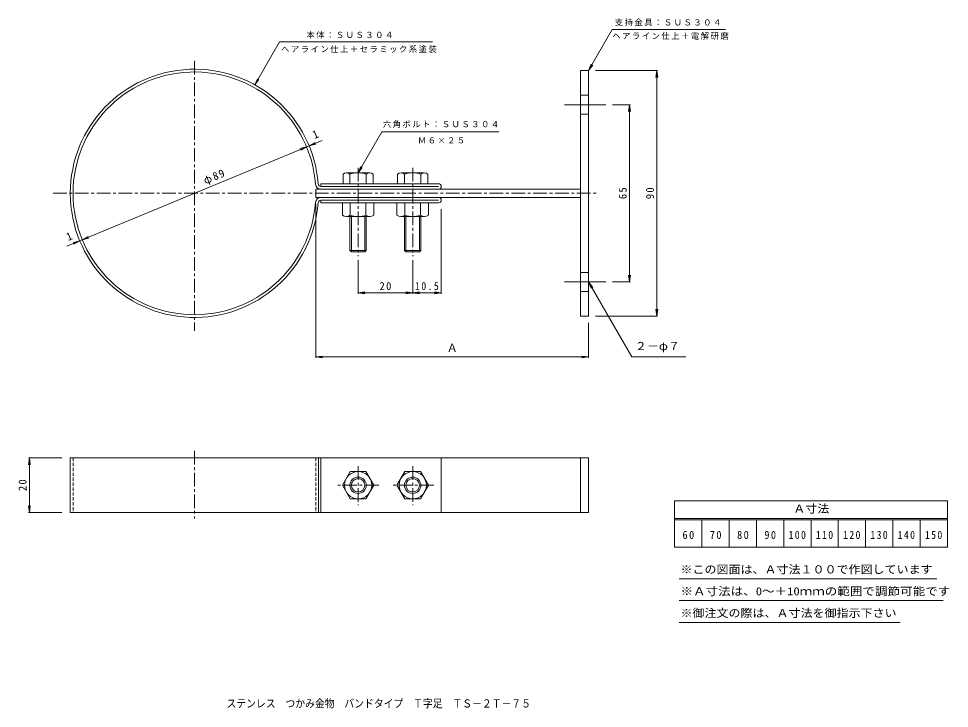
# Model space of a CAD drawing. Units: millimetres on the paper. Extents: x -161 to 180, y -136 to 117.
import ezdxf
from ezdxf.enums import TextEntityAlignment as Align

# ---------------------------------------------------------------- set-up
doc = ezdxf.new("R2010")
doc.units = ezdxf.units.MM
doc.linetypes.add('CHAIN1', pattern=[8, 5, -1, 1, -1])
doc.linetypes.add('DASHED1', pattern=[1.8, 1.2, -0.6])
for name, color, linetype, lineweight in [('0-0', 3, 'Continuous', 9), ('0-2', 4, 'Continuous', 9), ('0-4', 7, 'Continuous', 9), ('0-9', 2, 'Continuous', 9), ('0-E', 7, 'Continuous', 9)]:
    doc.layers.add(name, color=color, linetype=linetype, lineweight=lineweight)
doc.layers.add('F-5', color=2, linetype='Continuous')
doc.styles.add('ＭＳ ゴシック', font='')
doc.styles.get('ＭＳ ゴシック').set_extended_font_data('MS Gothic')

msp = doc.modelspace()

# ---------------------------------------------------------------- linework, layer by layer
at = {"layer": '0-0', "linetype": 'CHAIN1'}
for p, q in [((-96.581, 101.189), (-96.581, 2.192)), ((-148.378, 52.581), (51.526, 52.581)), ((-96.581, -41.852), (-96.581, -66.599))]:
    msp.add_line(p, q, dxfattribs=at)
at = {"layer": '0-0'}
for p, q in [((-50.213, 55.081), (-7.081, 55.081)), ((-50.213, 50.081), (-7.081, 50.081)), ((-142.081, -44.446), (-142.081, -64.446)), ((-142.081, -44.446), (-6.081, -44.446)), ((-51.081, -44.446), (-51.081, -64.446)), ((-50.216, -44.446), (-50.216, -64.446)), ((-6.081, -44.446), (-6.081, -64.446)), ((-142.081, -64.446), (-6.081, -64.446))]:
    msp.add_line(p, q, dxfattribs=at)
at = {"layer": '0-0', "linetype": 'DASHED1'}
for p, q in [((-141.081, -44.446), (-141.081, -64.446)), ((-52.081, -44.446), (-52.081, -64.446))]:
    msp.add_line(p, q, dxfattribs=at)
at = {"layer": '0-0'}
for points in [[(-50.216, 55.081), (-50.216, 56.081), (-7.081, 56.081)], [(-50.216, 50.081), (-50.216, 49.081), (-7.081, 49.081)]]:
    msp.add_lwpolyline(points, dxfattribs=at)
for centre, radius, start, end in [((-96.581, 52.581), 45.5, 4.41174, 355.68332), ((-96.581, 52.581), 44.5, 4.31668, 355.68332), ((-50.213, 56.081), 2, 184.3168, 270), ((-50.213, 56.081), 1, 184.31677, 270), ((-7.081, 55.081), 1, 270, 90), ((-50.213, 49.081), 2, 90, 175.6832), ((-50.213, 49.081), 1, 90, 175.68323), ((-7.081, 50.081), 1, 270, 90)]:
    msp.add_arc(centre, radius, start, end, dxfattribs=at)
at = {"layer": '0-2', "linetype": 'CHAIN1'}
for p, q in [((-36.581, 61.888), (-36.581, 29.572)), ((-16.581, 61.888), (-16.581, 29.572)), ((-36.581, -47.507), (-36.581, -61.721)), ((-16.581, -47.507), (-16.581, -61.721)), ((-29.043, -54.446), (-44.611, -54.446)), ((-8.781, -54.446), (-23.966, -54.446))]:
    msp.add_line(p, q, dxfattribs=at)
at = {"layer": '0-2'}
for p, q in [((-42.106, 59.601), (-42.106, 56.081)), ((-32.319, 60.081), (-40.844, 60.081)), ((-39.581, 59.601), (-39.581, 56.081)), ((-33.581, 59.601), (-33.581, 56.081)), ((-31.056, 59.601), (-31.056, 56.081)), ((-22.106, 59.601), (-22.106, 56.081)), ((-12.319, 60.081), (-20.844, 60.081)), ((-19.581, 59.601), (-19.581, 56.081)), ((-13.581, 59.601), (-13.581, 56.081)), ((-11.056, 59.601), (-11.056, 56.081)), ((-42.331, 44.572), (-42.331, 49.081)), ((-39.444, 44.572), (-39.444, 49.081)), ((-33.718, 44.572), (-33.718, 49.081)), ((-30.831, 44.572), (-30.831, 49.081)), ((-22.331, 44.572), (-22.331, 49.081)), ((-19.444, 44.572), (-19.444, 49.081)), ((-13.718, 44.572), (-13.718, 49.081)), ((-10.831, 44.572), (-10.831, 49.081)), ((-32.274, 44.081), (-40.888, 44.081)), ((-39.581, 44.081), (-39.581, 31.623)), ((-39.04, 44.081), (-39.04, 31.081)), ((-34.123, 44.081), (-34.123, 31.081)), ((-33.581, 44.081), (-33.581, 31.623)), ((-12.274, 44.081), (-20.888, 44.081)), ((-19.581, 44.081), (-19.581, 31.623)), ((-19.04, 44.081), (-19.04, 31.081)), ((-14.123, 44.081), (-14.123, 31.081)), ((-13.581, 44.081), (-13.581, 31.623)), ((-42.331, -54.446), (-39.444, -49.446)), ((-39.444, -49.446), (-33.718, -49.446)), ((-30.831, -54.446), (-33.718, -49.446)), ((-22.331, -54.446), (-19.444, -49.446)), ((-19.444, -49.446), (-13.718, -49.446)), ((-10.831, -54.446), (-13.718, -49.446)), ((-30.831, -54.446), (-33.718, -59.446)), ((-10.831, -54.446), (-13.718, -59.446))]:
    msp.add_line(p, q, dxfattribs=at)
for points in [[(-34.123, 31.081), (-33.581, 31.623), (-39.581, 31.623), (-39.04, 31.081)], [(-14.123, 31.081), (-13.581, 31.623), (-19.581, 31.623), (-19.04, 31.081)]]:
    msp.add_lwpolyline(points, close=True, dxfattribs=at)
for points in [[(-42.331, -54.446), (-39.444, -59.446), (-33.718, -59.446)], [(-22.331, -54.446), (-19.444, -59.446), (-13.718, -59.446)]]:
    msp.add_lwpolyline(points, dxfattribs=at)
for centre, radius in [((-36.558, -54.446), 5), ((-16.558, -54.446), 5), ((-36.581, -54.446), 3), ((-36.581, -54.446), 2.458), ((-16.581, -54.446), 3), ((-16.581, -54.446), 2.458)]:
    msp.add_circle(centre, radius, dxfattribs=at)
for centre, radius, start, end in [((-40.844, 58.181), 1.9, 48.35789, 131.64212), ((-36.581, 50.468), 9.613, 71.81625, 108.18375), ((-32.319, 58.181), 1.9, 48.35788, 131.64211), ((-20.844, 58.181), 1.9, 48.35789, 131.64212), ((-16.581, 50.468), 9.613, 71.81625, 108.18375), ((-12.319, 58.181), 1.9, 48.35788, 131.64211), ((-40.888, 46.449), 2.368, 232.44278, 307.55722), ((-36.581, 52.679), 8.598, 250.548, 289.452), ((-32.274, 46.449), 2.368, 232.44278, 307.55722), ((-20.888, 46.449), 2.368, 232.44278, 307.55722), ((-16.581, 52.679), 8.598, 250.548, 289.452), ((-12.274, 46.449), 2.368, 232.44278, 307.55722)]:
    msp.add_arc(centre, radius, start, end, dxfattribs=at)
at = {"layer": '0-4'}
for p, q in [((50.419, 97.581), (73.219, 97.581)), ((72.919, 97.581), (72.593, 95.102)), ((72.919, 7.581), (72.919, 97.581)), ((72.919, 97.581), (73.245, 95.102)), ((56.674, 85.081), (63.219, 85.081)), ((62.919, 85.081), (62.593, 82.602)), ((62.919, 20.081), (62.919, 85.081)), ((62.919, 85.081), (63.245, 82.602)), ((-49.717, 71.993), (-143.348, 33.21)), ((-55.468, 69.61), (-57.883, 68.963)), ((-55.468, 69.61), (-57.634, 68.361)), ((-54.545, 69.993), (-52.379, 71.243)), ((-54.545, 69.993), (-52.13, 70.64)), ((-52.081, 48.581), (-52.081, -7.719)), ((-6.081, 46.752), (-6.081, 15.781)), ((-138.618, 35.169), (-141.032, 34.522)), ((-138.618, 35.169), (-140.783, 33.919)), ((-137.694, 35.552), (-135.529, 36.802)), ((-137.694, 35.552), (-135.279, 36.199)), ((-36.581, 28.031), (-36.581, 15.781)), ((-16.581, 28.031), (-16.581, 15.781)), ((62.919, 20.081), (62.593, 22.56)), ((62.919, 20.081), (63.245, 22.56)), ((47.919, 20.081), (49.441, 18.098)), ((47.919, 20.081), (48.876, 17.771)), ((56.674, 20.081), (63.219, 20.081)), ((-36.581, 16.081), (-34.103, 16.407)), ((-36.581, 16.081), (-6.081, 16.081)), ((-36.581, 16.081), (-34.103, 15.755)), ((-14.102, 15.755), (-19.06, 16.407)), ((-14.102, 16.407), (-19.06, 15.755)), ((-6.081, 16.081), (-8.56, 16.407)), ((-6.081, 16.081), (-8.56, 15.755)), ((50.419, 7.581), (73.219, 7.581)), ((72.919, 7.581), (72.593, 10.06)), ((72.919, 7.581), (73.245, 10.06)), ((47.919, 5.081), (47.919, -7.719)), ((-52.081, -7.419), (-49.602, -7.093)), ((-52.081, -7.419), (47.919, -7.419)), ((-52.081, -7.419), (-49.602, -7.745)), ((47.919, -7.419), (45.44, -7.093)), ((47.919, -7.419), (45.44, -7.745)), ((-157.081, -44.446), (-157.407, -46.925)), ((-145.225, -44.446), (-157.381, -44.446)), ((-157.081, -64.446), (-157.081, -44.446)), ((-157.081, -44.446), (-156.755, -46.925)), ((79.448, -60.158), (79.448, -77.158)), ((79.448, -60.158), (179.448, -60.158)), ((179.448, -60.158), (179.448, -77.158)), ((-157.081, -64.446), (-157.407, -61.967)), ((-145.225, -64.446), (-157.381, -64.446)), ((-157.081, -64.446), (-156.755, -61.967)), ((79.448, -66.658), (179.448, -66.658)), ((79.448, -67.158), (179.448, -67.158)), ((89.449, -67.158), (89.449, -77.158)), ((99.448, -67.158), (99.448, -77.158)), ((109.448, -67.158), (109.448, -77.158)), ((119.449, -67.158), (119.449, -77.158)), ((129.448, -67.158), (129.448, -77.158)), ((139.448, -67.158), (139.448, -77.158)), ((149.449, -67.158), (149.449, -77.158)), ((159.449, -67.158), (159.449, -77.158)), ((169.448, -67.158), (169.448, -77.158)), ((79.448, -77.158), (179.448, -77.158)), ((81.056, -88.733), (175.591, -88.733)), ((81.056, -96.733), (177.841, -96.733)), ((81.056, -104.733), (162.091, -104.733))]:
    msp.add_line(p, q, dxfattribs=at)
msp.add_lwpolyline([(47.919, 20.081), (63.796, -7.419), (83.514, -7.419)], dxfattribs=at)
at = {"layer": '0-9'}
for p, q in [((44.919, 97.581), (47.919, 97.581)), ((47.919, 97.581), (47.919, 7.581)), ((44.919, 88.581), (47.919, 88.581)), ((39.11, 85.081), (54.174, 85.081)), ((44.919, 81.581), (47.919, 81.581)), ((-52.081, 54.081), (-52.081, 51.081)), ((-52.081, 54.081), (44.919, 54.081)), ((-52.081, 51.081), (44.919, 51.081)), ((44.919, 23.581), (47.919, 23.581)), ((39.11, 20.081), (54.174, 20.081)), ((44.919, 16.581), (47.919, 16.581)), ((-6.081, -44.446), (47.919, -44.446)), ((44.919, -44.446), (44.919, -64.446)), ((47.919, -44.446), (47.919, -64.446)), ((-6.081, -64.446), (47.919, -64.446))]:
    msp.add_line(p, q, dxfattribs=at)
msp.add_lwpolyline([(44.919, 97.581), (44.919, 7.581), (47.919, 7.581)], dxfattribs=at)
at = {"layer": '0-E'}
for p, q in [((-74.456, 92.298), (-65.344, 108.081)), ((-65.344, 108.081), (-9.33, 108.081)), ((47.919, 97.581), (48.876, 99.891)), ((47.919, 97.581), (49.441, 99.564)), ((-74.456, 92.298), (-73.5, 94.608)), ((-74.456, 92.298), (-72.934, 94.282)), ((-36.581, 60.081), (-35.624, 62.391)), ((-36.581, 60.081), (-35.059, 62.064))]:
    msp.add_line(p, q, dxfattribs=at)
for points in [[(47.919, 97.581), (56.579, 112.581), (98.084, 112.581)], [(-36.581, 60.081), (-27.921, 75.081), (14.976, 75.081)]]:
    msp.add_lwpolyline(points, dxfattribs=at)

# ---------------------------------------------------------------- texts
at = {"layer": '0-4', "color": 2, "style": 'ＭＳ ゴシック'}
for p in [(-52.291, 71.67), (-142.532, 34.288)]:
    msp.add_text('1', height=2.933, rotation=22.5, dxfattribs=at).set_placement(p, align=Align.BOTTOM_LEFT)
msp.add_text('Ａ', height=2.933, dxfattribs=at).set_placement((-4.081, -6.419), align=Align.BOTTOM_LEFT)
for s, width, p in [('２－φ７', 1.1, (64.865, -5.797)), ('Ａ寸法', 1.1, (122.948, -65.408)), ('※この図面は、Ａ寸法１００で作図しています', 1.1, (81.591, -87.666)), ('※Ａ寸法は、0～＋10ｍｍの範囲で調節可能です', 1.15, (81.591, -95.666)), ('※御注文の際は、Ａ寸法を御指示下さい', 1.1, (81.591, -103.666))]:
    msp.add_text(s, height=2.933, dxfattribs=dict(at, width=width)).set_placement(p, align=Align.BOTTOM_LEFT)
at = {"layer": '0-4', "color": 2, "char_height": 2.933, "attachment_point": 7, "style": 'ＭＳ ゴシック'}
for s, insert, rotation in [('\\T1.19;φ89', (-92.245, 55.1), 22.5), ('\\T1.27;\\W0.95;65', (61.919, 50.456), 90), ('\\T1.27;\\W0.95;90', (71.919, 50.456), 90), ('\\T1.27;\\W0.95;20', (-158.081, -56.571), 90)]:
    msp.add_mtext(s, dxfattribs=dict(at, insert=insert, rotation=rotation))
for s, insert in [('\\T1.27;\\W0.95;20', (-28.706, 17.081)), ('\\T1.28;\\W0.9;10.5', (-15.706, 17.081)), ('\\T1.27;\\W0.95;60', (82.323, -74.158)), ('\\T1.27;\\W0.95;70', (92.324, -74.158)), ('\\T1.27;\\W0.95;80', (102.323, -74.158)), ('\\T1.27;\\W0.95;90', (112.323, -74.158)), ('\\T1.27;\\W0.9;100', (121.198, -74.158)), ('\\T1.27;\\W0.9;110', (131.199, -74.158)), ('\\T1.27;\\W0.9;120', (141.198, -74.158)), ('\\T1.27;\\W0.9;130', (151.198, -74.158)), ('\\T1.27;\\W0.9;140', (161.199, -74.158)), ('\\T1.27;\\W0.9;150', (171.198, -74.158))]:
    msp.add_mtext(s, dxfattribs=dict(at, insert=insert))
at = {"layer": '0-E', "char_height": 2.199, "attachment_point": 7, "style": 'ＭＳ ゴシック'}
for s, insert in [('\\T1.17;支持金具：ＳＵＳ３０４', (57.486, 113.858)), ('\\T1.17;本体：ＳＵＳ３０４', (-55.561, 109.294)), ('\\T1.17;ヘアライン仕上＋電解研磨', (56.584, 108.899)), ('\\T1.17;ヘアライン仕上＋セラミック系塗装', (-64.83, 104.06)), ('\\T1.17;六角ボルト：ＳＵＳ３０４', (-27.549, 76.554)), ('\\T1.17;Ｍ６×２５', (-14.683, 70.844))]:
    msp.add_mtext(s, dxfattribs=dict(at, insert=insert))
at = {"layer": 'F-5', "style": 'ＭＳ ゴシック', "width": 0.9}
msp.add_text('ステンレス\u3000つかみ金物\u3000バンドタイプ\u3000Ｔ字足\u3000ＴＳ－２Ｔ－７５', height=2.933, dxfattribs=at).set_placement((-84.825, -136.805), align=Align.BOTTOM_LEFT)

doc.saveas('drawing.dxf')
